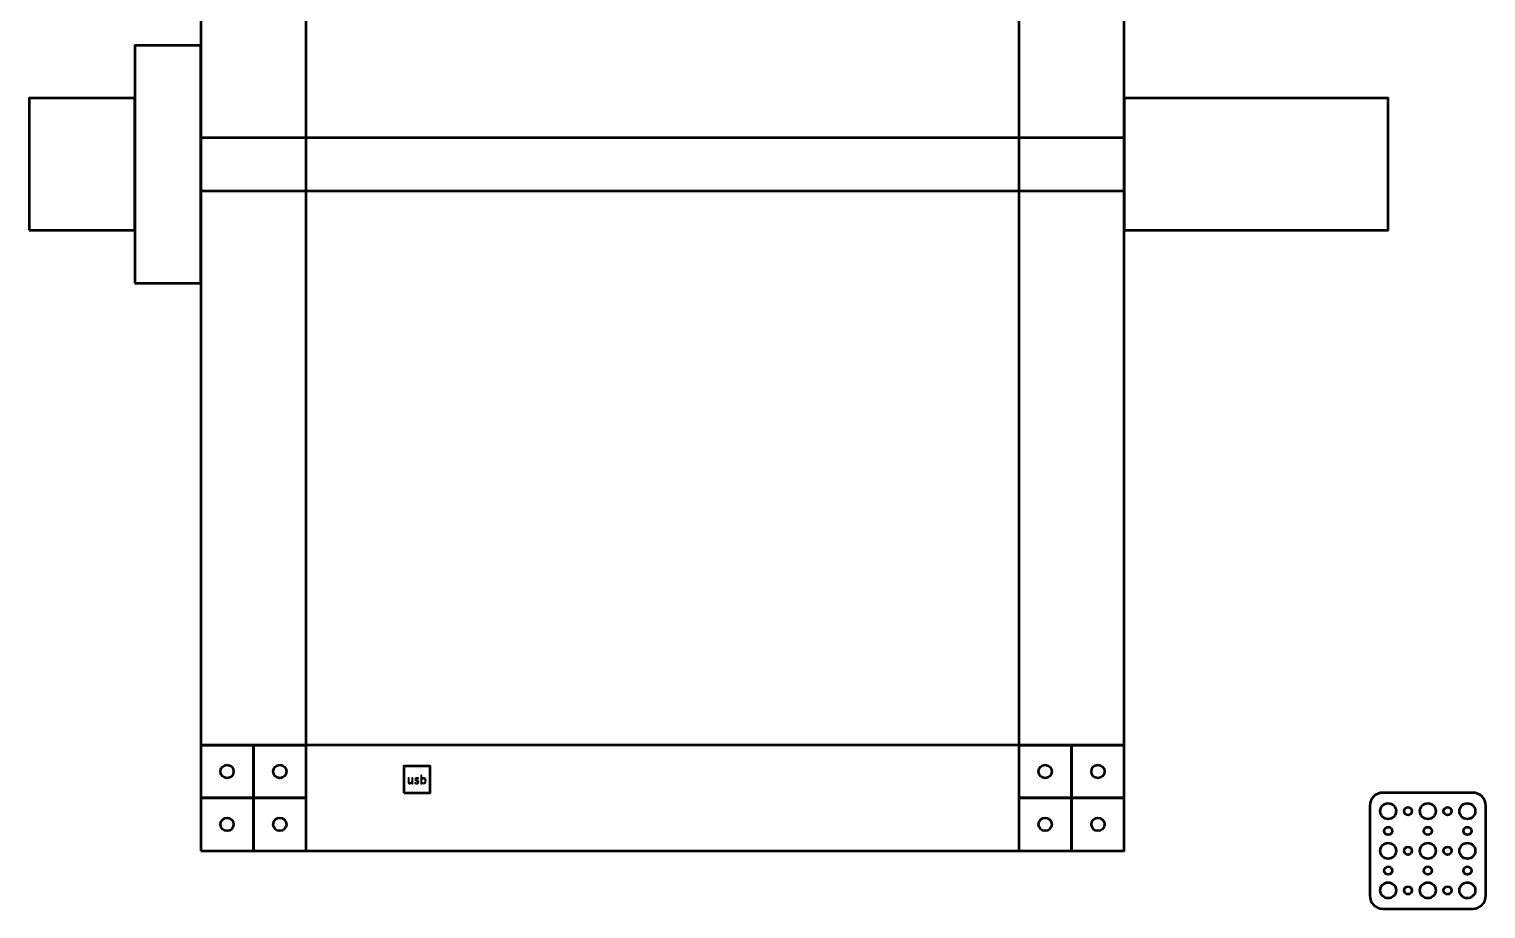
# Model space of a CAD drawing. Header units: centimetres. Extents: x -27.2 to 31.2, y -25.2 to 36.7.
# Drawn here: x -24 to 31.2, y -25.2 to 8.1 of the extents above; entities that cross this region are included whole.
import ezdxf

# ---------------------------------------------------------------- set-up
doc = ezdxf.new("R2010")
doc.units = ezdxf.units.CM
doc.header["$MEASUREMENT"] = 0
doc.layers.add('Layer 1', color=7, linetype='Continuous')

msp = doc.modelspace()

# ---------------------------------------------------------------- linework, layer by layer
at = {"layer": 'Layer 1', "lineweight": 53}
for points in [[(-17.5, -19.00001), (-13.5, -19.00001), (-13.5, 25.99999), (-17.5, 25.99999), (-17.5, -19.00001)], [(13.5, -19.00001), (17.5, -19.00001), (17.5, 25.99999), (13.5, 25.99999), (13.5, -19.00001)], [(-20, -1.50001), (-17.5, -1.50001), (-17.5, 7.49999), (-20, 7.49999), (-20, -1.50001)], [(-24, 0.49999), (-20, 0.49999), (-20, 5.49999), (-24, 5.49999), (-24, 0.49999)], [(17.5, 0.49999), (27.5, 0.49999), (27.5, 5.49999), (17.5, 5.49999), (17.5, 0.49999)], [(-17.5, 1.99999), (17.5, 1.99999), (17.5, 3.99999), (-17.5, 3.99999), (-17.5, 1.99999)], [(-17.50001, -23.00001), (-13.50001, -23.00001), (-13.50001, -19.00001), (-17.50001, -19.00001), (-17.50001, -23.00001)], [(-17.50001, -21.00001), (-15.50001, -21.00001), (-15.50001, -19.00001), (-17.50001, -19.00001), (-17.50001, -21.00001)], [(-17.5, -23.00001), (17.5, -23.00001), (17.5, -19.00001), (-17.5, -19.00001), (-17.5, -23.00001)], [(-15.50001, -21.00001), (-13.50001, -21.00001), (-13.50001, -19.00001), (-15.50001, -19.00001), (-15.50001, -21.00001)], [(13.5, -23.00001), (17.5, -23.00001), (17.5, -19.00001), (13.5, -19.00001), (13.5, -23.00001)], [(13.5, -21.00001), (15.5, -21.00001), (15.5, -19.00001), (13.5, -19.00001), (13.5, -21.00001)], [(15.5, -21.00001), (17.5, -21.00001), (17.5, -19.00001), (15.5, -19.00001), (15.5, -21.00001)], [(-9.80001, -20.80001), (-8.80001, -20.80001), (-8.80001, -19.80001), (-9.80001, -19.80001), (-9.80001, -20.80001)], [(-17.50001, -23.00001), (-15.50001, -23.00001), (-15.50001, -21.00001), (-17.50001, -21.00001), (-17.50001, -23.00001)], [(-15.50001, -23.00001), (-13.50001, -23.00001), (-13.50001, -21.00001), (-15.50001, -21.00001), (-15.50001, -23.00001)], [(13.5, -23.00001), (15.5, -23.00001), (15.5, -21.00001), (13.5, -21.00001), (13.5, -23.00001)], [(15.5, -23.00001), (17.5, -23.00001), (17.5, -21.00001), (15.5, -21.00001), (15.5, -23.00001)]]:
    msp.add_lwpolyline(points, close=True, dxfattribs=at)
for centre, major_axis in [((-16.5, -20), (0, 0.25)), ((-14.5, -20), (0, 0.25)), ((14.50001, -20), (0, 0.25)), ((16.50001, -20), (0, 0.25)), ((27.50001, -21.50001), (0, 0.30001)), ((28.25, -21.5), (0, 0.15)), ((29.00001, -21.50001), (0, 0.30001)), ((29.75, -21.5), (0, 0.15)), ((30.50001, -21.50001), (0, 0.30001)), ((-16.5, -22), (0, 0.25)), ((-14.5, -22), (0, 0.25)), ((14.50001, -22), (0, 0.25)), ((16.50001, -22), (0, 0.25)), ((27.5, -22.25), (0, 0.15)), ((29, -22.25), (0, 0.15)), ((30.5, -22.25), (0, 0.15)), ((27.50001, -23.00001), (0, 0.30001)), ((28.25, -23), (0, 0.15)), ((29.00001, -23.00001), (0, 0.30001)), ((29.75, -23), (0, 0.15)), ((30.50001, -23.00001), (0, 0.30001)), ((27.5, -23.75), (0, 0.15)), ((29, -23.75), (0, 0.15)), ((30.5, -23.75), (0, 0.15)), ((27.50001, -24.50001), (0, 0.30001)), ((29.00001, -24.50001), (0, 0.30001)), ((30.50001, -24.50001), (0, 0.30001)), ((28.25, -24.5), (0, 0.15)), ((29.75, -24.5), (0, 0.15))]:
    msp.add_ellipse(centre, major_axis=major_axis, ratio=1, dxfattribs=at)
at = {"layer": 'Layer 1'}
for points, knots in [([(-9.49887, -20.46067), (-9.49887, -20.46067), (-9.49887, -20.41848), (-9.49887, -20.41848), (-9.49887, -20.41848), (-9.52054, -20.45002), (-9.54685, -20.46575), (-9.57776, -20.46575), (-9.57776, -20.46575), (-9.59737, -20.46575), (-9.61296, -20.45961), (-9.62453, -20.44726), (-9.62453, -20.44726), (-9.63617, -20.43492), (-9.64196, -20.41834), (-9.64196, -20.39738), (-9.64196, -20.39738), (-9.64196, -20.39738), (-9.64196, -20.23631), (-9.64196, -20.23631), (-9.64196, -20.23631), (-9.64196, -20.23631), (-9.60132, -20.23631), (-9.60132, -20.23631), (-9.60132, -20.23631), (-9.60132, -20.23631), (-9.60132, -20.38412), (-9.60132, -20.38412), (-9.60132, -20.38412), (-9.60132, -20.40098), (-9.59885, -20.4129), (-9.59398, -20.41996), (-9.59398, -20.41996), (-9.58904, -20.42709), (-9.58086, -20.43061), (-9.56936, -20.43061), (-9.56936, -20.43061), (-9.54452, -20.43061), (-9.52096, -20.41432), (-9.49887, -20.38165), (-9.49887, -20.38165), (-9.49887, -20.38165), (-9.49887, -20.23631), (-9.49887, -20.23631), (-9.49887, -20.23631), (-9.49887, -20.23631), (-9.45824, -20.23631), (-9.45824, -20.23631), (-9.45824, -20.23631), (-9.45824, -20.23631), (-9.45824, -20.46067), (-9.45824, -20.46067), (-9.45824, -20.46067), (-9.45824, -20.46067), (-9.49887, -20.46067), (-9.49887, -20.46067)], [0, 0, 0, 0, 0.06666667, 0.06666667, 0.06666667, 0.06666667, 0.13333333, 0.13333333, 0.13333333, 0.13333333, 0.2, 0.2, 0.2, 0.2, 0.26666667, 0.26666667, 0.26666667, 0.26666667, 0.33333333, 0.33333333, 0.33333333, 0.33333333, 0.4, 0.4, 0.4, 0.4, 0.46666667, 0.46666667, 0.46666667, 0.46666667, 0.53333333, 0.53333333, 0.53333333, 0.53333333, 0.6, 0.6, 0.6, 0.6, 0.66666667, 0.66666667, 0.66666667, 0.66666667, 0.73333333, 0.73333333, 0.73333333, 0.73333333, 0.8, 0.8, 0.8, 0.8, 0.86666667, 0.86666667, 0.86666667, 0.86666667, 1, 1, 1, 1]), ([(-9.38471, -20.45263), (-9.38471, -20.45263), (-9.38471, -20.41537), (-9.38471, -20.41537), (-9.38471, -20.41537), (-9.35811, -20.42864), (-9.33504, -20.43527), (-9.31536, -20.43527), (-9.31536, -20.43527), (-9.30365, -20.43527), (-9.29391, -20.4321), (-9.28622, -20.42575), (-9.28622, -20.42575), (-9.27853, -20.41947), (-9.27465, -20.41156), (-9.27465, -20.40204), (-9.27465, -20.40204), (-9.27465, -20.38814), (-9.28544, -20.37664), (-9.30703, -20.36754), (-9.30703, -20.36754), (-9.30703, -20.36754), (-9.33081, -20.35745), (-9.33081, -20.35745), (-9.33081, -20.35745), (-9.36588, -20.34291), (-9.38344, -20.32189), (-9.38344, -20.29458), (-9.38344, -20.29458), (-9.38344, -20.27504), (-9.37653, -20.25966), (-9.3627, -20.24844), (-9.3627, -20.24844), (-9.34887, -20.23722), (-9.32989, -20.23165), (-9.30583, -20.23165), (-9.30583, -20.23165), (-9.29334, -20.23165), (-9.27782, -20.23334), (-9.25941, -20.2368), (-9.25941, -20.2368), (-9.25941, -20.2368), (-9.25094, -20.23842), (-9.25094, -20.23842), (-9.25094, -20.23842), (-9.25094, -20.23842), (-9.25094, -20.27229), (-9.25094, -20.27229), (-9.25094, -20.27229), (-9.27359, -20.26551), (-9.29165, -20.26213), (-9.30513, -20.26213), (-9.30513, -20.26213), (-9.31698, -20.26213), (-9.32636, -20.26474), (-9.33349, -20.26989), (-9.33349, -20.26989), (-9.34055, -20.27504), (-9.34407, -20.28195), (-9.34407, -20.29063), (-9.34407, -20.29063), (-9.34407, -20.30284), (-9.3342, -20.31321), (-9.31437, -20.32161), (-9.31437, -20.32161), (-9.31437, -20.32161), (-9.29483, -20.32986), (-9.29483, -20.32986), (-9.29483, -20.32986), (-9.27267, -20.33917), (-9.25701, -20.34905), (-9.24784, -20.35942), (-9.24784, -20.35942), (-9.23859, -20.3698), (-9.23401, -20.38278), (-9.23401, -20.3983), (-9.23401, -20.3983), (-9.23401, -20.41798), (-9.24177, -20.43414), (-9.25736, -20.44677), (-9.25736, -20.44677), (-9.27288, -20.4594), (-9.29278, -20.46575), (-9.31698, -20.46575), (-9.31698, -20.46575), (-9.33561, -20.46575), (-9.35811, -20.46138), (-9.38471, -20.45263)], [0, 0, 0, 0, 0.04347826, 0.04347826, 0.04347826, 0.04347826, 0.08695652, 0.08695652, 0.08695652, 0.08695652, 0.13043478, 0.13043478, 0.13043478, 0.13043478, 0.17391304, 0.17391304, 0.17391304, 0.17391304, 0.2173913, 0.2173913, 0.2173913, 0.2173913, 0.26086957, 0.26086957, 0.26086957, 0.26086957, 0.30434783, 0.30434783, 0.30434783, 0.30434783, 0.34782609, 0.34782609, 0.34782609, 0.34782609, 0.39130435, 0.39130435, 0.39130435, 0.39130435, 0.43478261, 0.43478261, 0.43478261, 0.43478261, 0.47826087, 0.47826087, 0.47826087, 0.47826087, 0.52173913, 0.52173913, 0.52173913, 0.52173913, 0.56521739, 0.56521739, 0.56521739, 0.56521739, 0.60869565, 0.60869565, 0.60869565, 0.60869565, 0.65217391, 0.65217391, 0.65217391, 0.65217391, 0.69565217, 0.69565217, 0.69565217, 0.69565217, 0.73913043, 0.73913043, 0.73913043, 0.73913043, 0.7826087, 0.7826087, 0.7826087, 0.7826087, 0.82608696, 0.82608696, 0.82608696, 0.82608696, 0.86956522, 0.86956522, 0.86956522, 0.86956522, 0.91304348, 0.91304348, 0.91304348, 0.91304348, 1, 1, 1, 1]), ([(-9.16084, -20.46321), (-9.16084, -20.46321), (-9.16084, -20.13428), (-9.16084, -20.13428), (-9.16084, -20.13428), (-9.16084, -20.13428), (-9.1202, -20.13428), (-9.1202, -20.13428), (-9.1202, -20.13428), (-9.1202, -20.13428), (-9.1202, -20.27871), (-9.1202, -20.27871), (-9.1202, -20.27871), (-9.10355, -20.24731), (-9.0785, -20.23165), (-9.04513, -20.23165), (-9.04513, -20.23165), (-9.01811, -20.23165), (-8.99687, -20.24146), (-8.98135, -20.26114), (-8.98135, -20.26114), (-8.96583, -20.28083), (-8.95807, -20.30771), (-8.95807, -20.34178), (-8.95807, -20.34178), (-8.95807, -20.3789), (-8.96688, -20.40888), (-8.98445, -20.4316), (-8.98445, -20.4316), (-9.00202, -20.45439), (-9.02516, -20.46575), (-9.05381, -20.46575), (-9.05381, -20.46575), (-9.08041, -20.46575), (-9.10256, -20.45559), (-9.1202, -20.4352), (-9.1202, -20.4352), (-9.1202, -20.4352), (-9.12514, -20.46321), (-9.12514, -20.46321), (-9.12514, -20.46321), (-9.12514, -20.46321), (-9.16084, -20.46321), (-9.16084, -20.46321)], [0, 0, 0, 0, 0.08333333, 0.08333333, 0.08333333, 0.08333333, 0.16666667, 0.16666667, 0.16666667, 0.16666667, 0.25, 0.25, 0.25, 0.25, 0.33333333, 0.33333333, 0.33333333, 0.33333333, 0.41666667, 0.41666667, 0.41666667, 0.41666667, 0.5, 0.5, 0.5, 0.5, 0.58333333, 0.58333333, 0.58333333, 0.58333333, 0.66666667, 0.66666667, 0.66666667, 0.66666667, 0.75, 0.75, 0.75, 0.75, 0.83333333, 0.83333333, 0.83333333, 0.83333333, 1, 1, 1, 1]), ([(-9.1202, -20.40719), (-9.09925, -20.42589), (-9.07928, -20.43527), (-9.0603, -20.43527), (-9.0603, -20.43527), (-9.0416, -20.43527), (-9.02714, -20.42744), (-9.01698, -20.41185), (-9.01698, -20.41185), (-9.00675, -20.39625), (-9.00167, -20.37431), (-9.00167, -20.34595), (-9.00167, -20.34595), (-9.00167, -20.29345), (-9.01902, -20.26721), (-9.05374, -20.26721), (-9.05374, -20.26721), (-9.07646, -20.26721), (-9.09861, -20.27948), (-9.1202, -20.30411), (-9.1202, -20.30411), (-9.1202, -20.30411), (-9.1202, -20.40719), (-9.1202, -20.40719)], [0, 0, 0, 0, 0.14285714, 0.14285714, 0.14285714, 0.14285714, 0.28571429, 0.28571429, 0.28571429, 0.28571429, 0.42857143, 0.42857143, 0.42857143, 0.42857143, 0.57142857, 0.57142857, 0.57142857, 0.57142857, 0.71428571, 0.71428571, 0.71428571, 0.71428571, 1, 1, 1, 1])]:
    msp.add_open_spline(points, degree=3, knots=knots, dxfattribs=at)
at = {"layer": 'Layer 1', "lineweight": 53}
msp.add_open_spline([(26.8, -24.7), (26.8, -24.7), (26.8, -21.3), (26.8, -21.3), (26.8, -21.3), (26.8, -21.02386), (27.02386, -20.8), (27.3, -20.8), (27.3, -20.8), (27.3, -20.8), (30.7, -20.8), (30.7, -20.8), (30.7, -20.8), (30.97614, -20.8), (31.2, -21.02386), (31.2, -21.3), (31.2, -21.3), (31.2, -21.3), (31.2, -24.7), (31.2, -24.7), (31.2, -24.7), (31.2, -24.97614), (30.97614, -25.2), (30.7, -25.2), (30.7, -25.2), (30.7, -25.2), (27.3, -25.2), (27.3, -25.2), (27.3, -25.2), (27.02386, -25.2), (26.8, -24.97614), (26.8, -24.7)], degree=3, knots=[0, 0, 0, 0, 0.11111111, 0.11111111, 0.11111111, 0.11111111, 0.22222222, 0.22222222, 0.22222222, 0.22222222, 0.33333333, 0.33333333, 0.33333333, 0.33333333, 0.44444444, 0.44444444, 0.44444444, 0.44444444, 0.55555556, 0.55555556, 0.55555556, 0.55555556, 0.66666667, 0.66666667, 0.66666667, 0.66666667, 0.77777778, 0.77777778, 0.77777778, 0.77777778, 1, 1, 1, 1], dxfattribs=at)

doc.saveas('drawing.dxf')
